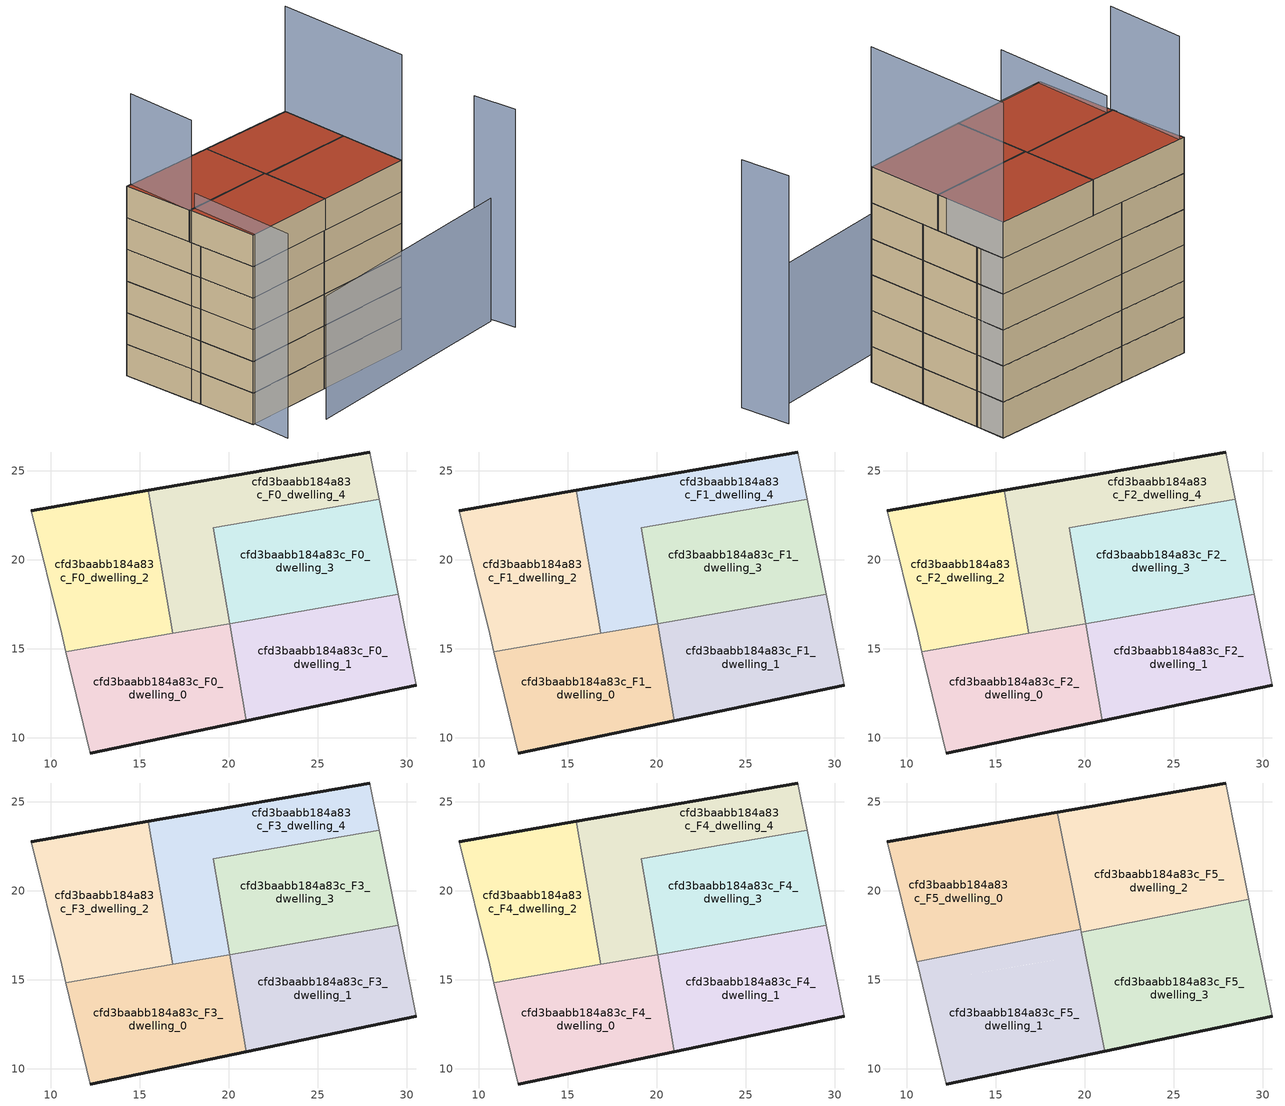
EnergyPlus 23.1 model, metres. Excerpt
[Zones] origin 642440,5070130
cfd3baabb184a83c_F0_dwelling_0
 floor ground (EU_floor_Construction): 20.98,10.97 20.04,16.42 10.86,14.83 12.21,9.16 z0
 wall outside (EU_wall_Construction): 20.98,10.97 12.21,9.16 z0:3
 wall to cfd3baabb184a83c_F0_dwelling_1 (EU_wall_Construction): 20.04,16.42 20.98,10.97 z0:3
 wall adiabatic (EU_wall_Construction): 12.21,9.16 10.86,14.83 z0:3
 wall to cfd3baabb184a83c_F0_dwelling_2 (EU_wall_Construction): 10.86,14.83 16.86,15.87 z0:3
 wall to cfd3baabb184a83c_F0_dwelling_4 (EU_wall_Construction): 16.86,15.87 20.04,16.42 z0:3
cfd3baabb184a83c_F0_dwelling_1
 floor ground (EU_floor_Construction): 30.52,12.95 29.51,18.06 20.04,16.42 20.98,10.97 z0
 wall outside (EU_wall_Construction): 30.52,12.95 20.98,10.97 z0:3
 wall adiabatic (EU_wall_Construction): 29.51,18.06 30.52,12.95 z0:3
 wall to cfd3baabb184a83c_F0_dwelling_3 (EU_wall_Construction): 20.06,16.42 29.51,18.06 z0:3
 wall to cfd3baabb184a83c_F0_dwelling_4 (EU_wall_Construction): 20.04,16.42 20.06,16.42 z0:3
cfd3baabb184a83c_F0_dwelling_2
 floor ground (EU_floor_Construction): 16.86,15.87 15.47,23.9 8.91,22.76 10.61,15.86 10.86,14.83 z0
 wall outside (EU_wall_Construction): 8.91,22.76 15.47,23.9 z0:3
 wall adiabatic (EU_wall_Construction): 10.86,14.83 10.61,15.86 8.91,22.76 z0:3
 wall to cfd3baabb184a83c_F0_dwelling_4 (EU_wall_Construction): 15.47,23.9 16.86,15.87 z0:3
cfd3baabb184a83c_F0_dwelling_3
 floor ground (EU_floor_Construction): 29.51,18.06 28.45,23.41 19.13,21.8 20.06,16.42 z0
 wall to cfd3baabb184a83c_F0_dwelling_4 (EU_wall_Construction): 20.06,16.42 19.13,21.8 28.45,23.41 z0:3
 wall adiabatic (EU_wall_Construction): 28.45,23.41 29.51,18.06 z0:3
cfd3baabb184a83c_F0_dwelling_4
 floor ground (EU_floor_Construction): 28.45,23.41 27.93,26.06 15.47,23.9 16.86,15.87 20.06,16.42 19.13,21.8 z0
 wall outside (EU_wall_Construction): 15.47,23.9 27.93,26.06 z0:3
 wall adiabatic (EU_wall_Construction): 27.93,26.06 28.45,23.41 z0:3
cfd3baabb184a83c_F1_dwelling_0
 floor to cfd3baabb184a83c_F0_dwelling_0 (EU_floor_Construction): 20.98,10.97 20.04,16.42 10.86,14.83 12.21,9.16 z3
 wall outside (EU_wall_Construction): 20.98,10.97 12.21,9.16 z3:6
 wall to cfd3baabb184a83c_F1_dwelling_1 (EU_wall_Construction): 20.04,16.42 20.98,10.97 z3:6
 wall adiabatic (EU_wall_Construction): 12.21,9.16 10.86,14.83 z3:6
 wall to cfd3baabb184a83c_F1_dwelling_2 (EU_wall_Construction): 10.86,14.83 16.86,15.87 z3:6
 wall to cfd3baabb184a83c_F1_dwelling_4 (EU_wall_Construction): 16.86,15.87 20.04,16.42 z3:6
cfd3baabb184a83c_F1_dwelling_1
 floor to cfd3baabb184a83c_F0_dwelling_1 (EU_floor_Construction): 30.52,12.95 29.51,18.06 20.04,16.42 20.98,10.97 z3
 wall outside (EU_wall_Construction): 30.52,12.95 20.98,10.97 z3:6
 wall adiabatic (EU_wall_Construction): 29.51,18.06 30.52,12.95 z3:6
 wall to cfd3baabb184a83c_F1_dwelling_3 (EU_wall_Construction): 20.06,16.42 29.51,18.06 z3:6
 wall to cfd3baabb184a83c_F1_dwelling_4 (EU_wall_Construction): 20.04,16.42 20.06,16.42 z3:6
cfd3baabb184a83c_F1_dwelling_2
 floor to cfd3baabb184a83c_F0_dwelling_2 (EU_floor_Construction): 16.86,15.87 15.47,23.9 8.91,22.76 10.61,15.86 10.86,14.83 z3
 wall outside (EU_wall_Construction): 8.91,22.76 15.47,23.9 z3:6
 wall adiabatic (EU_wall_Construction): 10.86,14.83 10.61,15.86 8.91,22.76 z3:6
 wall to cfd3baabb184a83c_F1_dwelling_4 (EU_wall_Construction): 15.47,23.9 16.86,15.87 z3:6
cfd3baabb184a83c_F1_dwelling_3
 floor to cfd3baabb184a83c_F0_dwelling_3 (EU_floor_Construction): 29.51,18.06 28.45,23.41 19.13,21.8 20.06,16.42 z3
 wall to cfd3baabb184a83c_F1_dwelling_4 (EU_wall_Construction): 20.06,16.42 19.13,21.8 28.45,23.41 z3:6
 wall adiabatic (EU_wall_Construction): 28.45,23.41 29.51,18.06 z3:6
cfd3baabb184a83c_F1_dwelling_4
 floor to cfd3baabb184a83c_F0_dwelling_4 (EU_floor_Construction): 28.45,23.41 27.93,26.06 15.47,23.9 16.86,15.87 20.06,16.42 19.13,21.8 z3
 wall outside (EU_wall_Construction): 15.47,23.9 27.93,26.06 z3:6
 wall adiabatic (EU_wall_Construction): 27.93,26.06 28.45,23.41 z3:6
cfd3baabb184a83c_F2_dwelling_0
 floor to cfd3baabb184a83c_F1_dwelling_0 (EU_floor_Construction): 20.98,10.97 20.04,16.42 10.86,14.83 12.21,9.16 z6
 wall outside (EU_wall_Construction): 20.98,10.97 12.21,9.16 z6:9
 wall to cfd3baabb184a83c_F2_dwelling_1 (EU_wall_Construction): 20.04,16.42 20.98,10.97 z6:9
 wall adiabatic (EU_wall_Construction): 12.21,9.16 10.86,14.83 z6:9
 wall to cfd3baabb184a83c_F2_dwelling_2 (EU_wall_Construction): 10.86,14.83 16.86,15.87 z6:9
 wall to cfd3baabb184a83c_F2_dwelling_4 (EU_wall_Construction): 16.86,15.87 20.04,16.42 z6:9
cfd3baabb184a83c_F2_dwelling_1
 floor to cfd3baabb184a83c_F1_dwelling_1 (EU_floor_Construction): 30.52,12.95 29.51,18.06 20.04,16.42 20.98,10.97 z6
 wall outside (EU_wall_Construction): 30.52,12.95 20.98,10.97 z6:9
 wall adiabatic (EU_wall_Construction): 29.51,18.06 30.52,12.95 z6:9
 wall to cfd3baabb184a83c_F2_dwelling_3 (EU_wall_Construction): 20.06,16.42 29.51,18.06 z6:9
 wall to cfd3baabb184a83c_F2_dwelling_4 (EU_wall_Construction): 20.04,16.42 20.06,16.42 z6:9
cfd3baabb184a83c_F2_dwelling_2
 floor to cfd3baabb184a83c_F1_dwelling_2 (EU_floor_Construction): 16.86,15.87 15.47,23.9 8.91,22.76 10.61,15.86 10.86,14.83 z6
 wall outside (EU_wall_Construction): 8.91,22.76 15.47,23.9 z6:9
 wall adiabatic (EU_wall_Construction): 10.86,14.83 10.61,15.86 8.91,22.76 z6:9
 wall to cfd3baabb184a83c_F2_dwelling_4 (EU_wall_Construction): 15.47,23.9 16.86,15.87 z6:9
cfd3baabb184a83c_F2_dwelling_3
 floor to cfd3baabb184a83c_F1_dwelling_3 (EU_floor_Construction): 29.51,18.06 28.45,23.41 19.13,21.8 20.06,16.42 z6
 wall to cfd3baabb184a83c_F2_dwelling_4 (EU_wall_Construction): 20.06,16.42 19.13,21.8 28.45,23.41 z6:9
 wall adiabatic (EU_wall_Construction): 28.45,23.41 29.51,18.06 z6:9
cfd3baabb184a83c_F2_dwelling_4
 floor to cfd3baabb184a83c_F1_dwelling_4 (EU_floor_Construction): 28.45,23.41 27.93,26.06 15.47,23.9 16.86,15.87 20.06,16.42 19.13,21.8 z6
 wall outside (EU_wall_Construction): 15.47,23.9 27.93,26.06 z6:9
 wall adiabatic (EU_wall_Construction): 27.93,26.06 28.45,23.41 z6:9
cfd3baabb184a83c_F3_dwelling_0
 floor to cfd3baabb184a83c_F2_dwelling_0 (EU_floor_Construction): 20.98,10.97 20.04,16.42 10.86,14.83 12.21,9.16 z9
 wall outside (EU_wall_Construction): 20.98,10.97 12.21,9.16 z9:12
 wall to cfd3baabb184a83c_F3_dwelling_1 (EU_wall_Construction): 20.04,16.42 20.98,10.97 z9:12
 wall adiabatic (EU_wall_Construction): 12.21,9.16 10.86,14.83 z9:12
 wall to cfd3baabb184a83c_F3_dwelling_2 (EU_wall_Construction): 10.86,14.83 16.86,15.87 z9:12
 wall to cfd3baabb184a83c_F3_dwelling_4 (EU_wall_Construction): 16.86,15.87 20.04,16.42 z9:12
cfd3baabb184a83c_F3_dwelling_1
 floor to cfd3baabb184a83c_F2_dwelling_1 (EU_floor_Construction): 30.52,12.95 29.51,18.06 20.04,16.42 20.98,10.97 z9
 wall outside (EU_wall_Construction): 30.52,12.95 20.98,10.97 z9:12
 wall adiabatic (EU_wall_Construction): 29.51,18.06 30.52,12.95 z9:12
 wall to cfd3baabb184a83c_F3_dwelling_3 (EU_wall_Construction): 20.06,16.42 29.51,18.06 z9:12
 wall to cfd3baabb184a83c_F3_dwelling_4 (EU_wall_Construction): 20.04,16.42 20.06,16.42 z9:12
cfd3baabb184a83c_F3_dwelling_2
 floor to cfd3baabb184a83c_F2_dwelling_2 (EU_floor_Construction): 16.86,15.87 15.47,23.9 8.91,22.76 10.61,15.86 10.86,14.83 z9
 wall outside (EU_wall_Construction): 8.91,22.76 15.47,23.9 z9:12
 wall adiabatic (EU_wall_Construction): 10.86,14.83 10.61,15.86 8.91,22.76 z9:12
 wall to cfd3baabb184a83c_F3_dwelling_4 (EU_wall_Construction): 15.47,23.9 16.86,15.87 z9:12
cfd3baabb184a83c_F3_dwelling_3
 floor to cfd3baabb184a83c_F2_dwelling_3 (EU_floor_Construction): 29.51,18.06 28.45,23.41 19.13,21.8 20.06,16.42 z9
 wall to cfd3baabb184a83c_F3_dwelling_4 (EU_wall_Construction): 20.06,16.42 19.13,21.8 28.45,23.41 z9:12
 wall adiabatic (EU_wall_Construction): 28.45,23.41 29.51,18.06 z9:12
cfd3baabb184a83c_F3_dwelling_4
 floor to cfd3baabb184a83c_F2_dwelling_4 (EU_floor_Construction): 28.45,23.41 27.93,26.06 15.47,23.9 16.86,15.87 20.06,16.42 19.13,21.8 z9
 wall outside (EU_wall_Construction): 15.47,23.9 27.93,26.06 z9:12
 wall adiabatic (EU_wall_Construction): 27.93,26.06 28.45,23.41 z9:12
cfd3baabb184a83c_F4_dwelling_0
 floor to cfd3baabb184a83c_F3_dwelling_0 (EU_floor_Construction): 20.98,10.97 20.04,16.42 10.86,14.83 12.21,9.16 z12
 wall outside (EU_wall_Construction): 20.98,10.97 12.21,9.16 z12:15
 wall to cfd3baabb184a83c_F4_dwelling_1 (EU_wall_Construction): 20.04,16.42 20.98,10.97 z12:15
 wall adiabatic (EU_wall_Construction): 12.21,9.16 10.86,14.83 z12:15
 wall to cfd3baabb184a83c_F4_dwelling_2 (EU_wall_Construction): 10.86,14.83 16.86,15.87 z12:15
 wall to cfd3baabb184a83c_F4_dwelling_4 (EU_wall_Construction): 16.86,15.87 20.04,16.42 z12:15
cfd3baabb184a83c_F4_dwelling_1
 floor to cfd3baabb184a83c_F3_dwelling_1 (EU_floor_Construction): 30.52,12.95 29.51,18.06 20.04,16.42 20.98,10.97 z12
 wall outside (EU_wall_Construction): 30.52,12.95 20.98,10.97 z12:15
 wall adiabatic (EU_wall_Construction): 29.51,18.06 30.52,12.95 z12:15
 wall to cfd3baabb184a83c_F4_dwelling_3 (EU_wall_Construction): 20.06,16.42 29.51,18.06 z12:15
 wall to cfd3baabb184a83c_F4_dwelling_4 (EU_wall_Construction): 20.04,16.42 20.06,16.42 z12:15
cfd3baabb184a83c_F4_dwelling_2
 floor to cfd3baabb184a83c_F3_dwelling_2 (EU_floor_Construction): 16.86,15.87 15.47,23.9 8.91,22.76 10.61,15.86 10.86,14.83 z12
 wall outside (EU_wall_Construction): 8.91,22.76 15.47,23.9 z12:15
 wall adiabatic (EU_wall_Construction): 10.86,14.83 10.61,15.86 8.91,22.76 z12:15
 wall to cfd3baabb184a83c_F4_dwelling_4 (EU_wall_Construction): 15.47,23.9 16.86,15.87 z12:15
 ceiling adiabatic (EU_roof_Construction): 15.47,23.9 16.63,17.23 10.57,16.03 10.61,15.86 8.91,22.76 z15
cfd3baabb184a83c_F4_dwelling_3
 floor to cfd3baabb184a83c_F3_dwelling_3 (EU_floor_Construction): 29.51,18.06 28.45,23.41 19.13,21.8 20.06,16.42 z12
 wall to cfd3baabb184a83c_F4_dwelling_4 (EU_wall_Construction): 20.06,16.42 19.13,21.8 28.45,23.41 z12:15
 wall adiabatic (EU_wall_Construction): 28.45,23.41 29.51,18.06 z12:15
 ceiling adiabatic (EU_roof_Construction): 28.45,23.41 29.51,18.06 20.06,16.42 19.13,21.8 z15
cfd3baabb184a83c_F4_dwelling_4
 floor to cfd3baabb184a83c_F3_dwelling_4 (EU_floor_Construction): 28.45,23.41 27.93,26.06 15.47,23.9 16.86,15.87 20.06,16.42 19.13,21.8 z12
 wall outside (EU_wall_Construction): 15.47,23.9 27.93,26.06 z12:15
 wall adiabatic (EU_wall_Construction): 27.93,26.06 28.45,23.41 z12:15
cfd3baabb184a83c_F5_dwelling_0
 floor adiabatic (EU_floor_Construction): 16.63,17.23 15.47,23.9 8.91,22.76 10.57,16.03 z15
 floor to cfd3baabb184a83c_F4_dwelling_4 (EU_floor_Construction): 19.77,17.86 18.46,24.42 15.47,23.9 16.63,17.23 z15
 wall outside (EU_wall_Construction): 8.91,22.76 18.46,24.42 z15:18
 wall adiabatic (EU_wall_Construction): 10.57,16.03 8.91,22.76 z15:18
 wall to cfd3baabb184a83c_F5_dwelling_1 (EU_wall_Construction): 19.77,17.86 10.57,16.03 z15:18
 wall to cfd3baabb184a83c_F5_dwelling_2 (EU_wall_Construction): 18.46,24.42 19.77,17.86 z15:18
 roof outside (EU_roof_Construction): 18.46,24.42 19.77,17.86 10.57,16.03 8.91,22.76 z18
cfd3baabb184a83c_F5_dwelling_1
 floor to cfd3baabb184a83c_F4_dwelling_0 (EU_floor_Construction): 20.98,10.97 20.04,16.42 10.86,14.83 12.21,9.16 z15
 floor to cfd3baabb184a83c_F4_dwelling_1 (EU_floor_Construction): 21.12,11 20.05,16.41 20.98,10.97 z15
 floor to cfd3baabb184a83c_F4_dwelling_2 (EU_floor_Construction): 16.86,15.87 16.63,17.23 10.57,16.03 10.61,15.86 10.86,14.83 z15
 floor to cfd3baabb184a83c_F4_dwelling_4 (EU_floor_Construction): 20.05,16.42 19.77,17.86 16.63,17.23 16.86,15.87 z15
 wall outside (EU_wall_Construction): 21.12,11 12.21,9.16 z15:18
 wall adiabatic (EU_wall_Construction): 12.21,9.16 10.61,15.86 10.57,16.03 z15:18
 wall to cfd3baabb184a83c_F5_dwelling_3 (EU_wall_Construction): 19.8,17.68 21.12,11 z15:18
 wall to cfd3baabb184a83c_F5_dwelling_2 (EU_wall_Construction): 19.77,17.86 19.8,17.68 z15:18
 roof outside (EU_roof_Construction): 19.77,17.86 21.12,11 12.21,9.16 10.61,15.86 10.57,16.03 z18
cfd3baabb184a83c_F5_dwelling_2
 floor adiabatic (EU_floor_Construction): 29.22,19.54 28.45,23.41 19.13,21.8 19.84,17.68 z15
 floor to cfd3baabb184a83c_F4_dwelling_4 (EU_floor_Construction): 28.45,23.41 27.93,26.06 18.46,24.42 19.8,17.68 19.84,17.68 19.13,21.8 z15
 wall outside (EU_wall_Construction): 18.46,24.42 27.93,26.06 z15:18
 wall adiabatic (EU_wall_Construction): 27.93,26.06 29.22,19.54 z15:18
 wall to cfd3baabb184a83c_F5_dwelling_3 (EU_wall_Construction): 29.22,19.54 19.8,17.68 z15:18
 roof outside (EU_roof_Construction): 27.93,26.06 29.22,19.54 19.8,17.68 18.46,24.42 z18
cfd3baabb184a83c_F5_dwelling_3
 floor to cfd3baabb184a83c_F4_dwelling_1 (EU_floor_Construction): 30.52,12.95 29.51,18.06 20.05,16.42 21.12,11 z15
 floor to cfd3baabb184a83c_F4_dwelling_4 (EU_floor_Construction): 20.06,16.42 19.84,17.68 19.8,17.68 20.05,16.42 z15
 floor adiabatic (EU_floor_Construction): 29.51,18.06 29.22,19.54 19.84,17.68 20.06,16.42 20.05,16.42 z15
 wall outside (EU_wall_Construction): 30.52,12.95 21.12,11 z15:18
 wall adiabatic (EU_wall_Construction): 29.22,19.54 30.52,12.95 z15:18
 roof outside (EU_roof_Construction): 29.22,19.54 30.52,12.95 21.12,11 19.8,17.68 z18
shading: 17.76,6.31 39.69,12.75 z0:11.7; 11.18,16.11 13.11,5.45 z0:19.4; 9.42,22.85 10.61,15.86 z0:26.6; 40.73,10.65 39.43,14.75 z0:20.7; 30.52,12.95 27.93,26.06 z0:28
[Building]
EU S2 Campaign: North Axis=0; Terrain=City; Solar Distribution=FullExterior
[Site:Location]
Lyon-Bron: Latitude=45.75; Longitude=5; Time Zone=1; Elevation=198
[SizingPeriod:WeatherFileDays]
AnnualSizingPeriod: Begin Month=1; Begin Day of Month=1; End Month=12; End Day of Month=31; Day of Week for Start Day=Monday; Use Weather File Daylight Saving Period=No; Use Weather File Rain and Snow Indicators=No
[MATERIAL]
EU_InternalMass_Material: Roughness=MediumRough; Thickness=0.1; Conductivity=1; Density=1800; Specific Heat=900; Thermal Absorptance=0.9; Solar Absorptance=0.7; Visible Absorptance=0.7
[MATERIAL:NOMASS] Roughness=MediumRough; Thermal Absorptance=0.9; Solar Absorptance=0.7; Visible Absorptance=0.7
Name | Thermal Resistance
EU_wall_NoMass | 0.776494
EU_roof_NoMass | 0.486893
EU_floor_NoMass | 0.421597
[CONSTRUCTION]
EU_wall_Construction: EU_wall_NoMass
EU_roof_Construction: EU_roof_NoMass
EU_floor_Construction: EU_floor_NoMass
EU_InternalMass_Construction: EU_InternalMass_Material
[ZONE] Type=1; Multiplier=1; Ceiling Height=autocalculate; Floor Area=autocalculate; Part of Total Floor Area=Yes
Name | Volume
cfd3baabb184a83c_F0_dwelling_0; cfd3baabb184a83c_F1_dwelling_0; cfd3baabb184a83c_F2_dwelling_0; cfd3baabb184a83c_F3_dwelling_0; cfd3baabb184a83c_F4_dwelling_0 | 155.765
cfd3baabb184a83c_F5_dwelling_0 | 194.715
cfd3baabb184a83c_F0_dwelling_1; cfd3baabb184a83c_F1_dwelling_1; cfd3baabb184a83c_F2_dwelling_1; cfd3baabb184a83c_F3_dwelling_1; cfd3baabb184a83c_F4_dwelling_1 | 155.787
cfd3baabb184a83c_F5_dwelling_1 | 194.711
cfd3baabb184a83c_F0_dwelling_2; cfd3baabb184a83c_F1_dwelling_2; cfd3baabb184a83c_F2_dwelling_2; cfd3baabb184a83c_F3_dwelling_2; cfd3baabb184a83c_F4_dwelling_2 | 155.785
cfd3baabb184a83c_F5_dwelling_2 | 194.725
cfd3baabb184a83c_F0_dwelling_3; cfd3baabb184a83c_F1_dwelling_3; cfd3baabb184a83c_F2_dwelling_3; cfd3baabb184a83c_F3_dwelling_3; cfd3baabb184a83c_F4_dwelling_3; cfd3baabb184a83c_F0_dwelling_4; cfd3baabb184a83c_F1_dwelling_4; cfd3baabb184a83c_F2_dwelling_4; cfd3baabb184a83c_F3_dwelling_4; cfd3baabb184a83c_F4_dwelling_4 | 155.793
cfd3baabb184a83c_F5_dwelling_3 | 194.722
[INTERNALMASS] Construction=EU_InternalMass_Construction
Name | Zone or ZoneList | Surface Area
cfd3baabb184a83c_F0_dwelling_0_EU_InternalMass | cfd3baabb184a83c_F0_dwelling_0 | 51.922
cfd3baabb184a83c_F0_dwelling_1_EU_InternalMass | cfd3baabb184a83c_F0_dwelling_1 | 51.9292
cfd3baabb184a83c_F0_dwelling_2_EU_InternalMass | cfd3baabb184a83c_F0_dwelling_2 | 51.9296
cfd3baabb184a83c_F0_dwelling_3_EU_InternalMass | cfd3baabb184a83c_F0_dwelling_3 | 51.9295
cfd3baabb184a83c_F0_dwelling_4_EU_InternalMass | cfd3baabb184a83c_F0_dwelling_4 | 51.9317
cfd3baabb184a83c_F1_dwelling_0_EU_InternalMass | cfd3baabb184a83c_F1_dwelling_0 | 51.922
cfd3baabb184a83c_F1_dwelling_1_EU_InternalMass | cfd3baabb184a83c_F1_dwelling_1 | 51.9292
cfd3baabb184a83c_F1_dwelling_2_EU_InternalMass | cfd3baabb184a83c_F1_dwelling_2 | 51.9296
cfd3baabb184a83c_F1_dwelling_3_EU_InternalMass | cfd3baabb184a83c_F1_dwelling_3 | 51.9295
cfd3baabb184a83c_F1_dwelling_4_EU_InternalMass | cfd3baabb184a83c_F1_dwelling_4 | 51.9317
cfd3baabb184a83c_F2_dwelling_0_EU_InternalMass | cfd3baabb184a83c_F2_dwelling_0 | 51.922
cfd3baabb184a83c_F2_dwelling_1_EU_InternalMass | cfd3baabb184a83c_F2_dwelling_1 | 51.9292
cfd3baabb184a83c_F2_dwelling_2_EU_InternalMass | cfd3baabb184a83c_F2_dwelling_2 | 51.9296
cfd3baabb184a83c_F2_dwelling_3_EU_InternalMass | cfd3baabb184a83c_F2_dwelling_3 | 51.9295
cfd3baabb184a83c_F2_dwelling_4_EU_InternalMass | cfd3baabb184a83c_F2_dwelling_4 | 51.9317
cfd3baabb184a83c_F3_dwelling_0_EU_InternalMass | cfd3baabb184a83c_F3_dwelling_0 | 51.922
cfd3baabb184a83c_F3_dwelling_1_EU_InternalMass | cfd3baabb184a83c_F3_dwelling_1 | 51.9292
cfd3baabb184a83c_F3_dwelling_2_EU_InternalMass | cfd3baabb184a83c_F3_dwelling_2 | 51.9296
cfd3baabb184a83c_F3_dwelling_3_EU_InternalMass | cfd3baabb184a83c_F3_dwelling_3 | 51.9295
cfd3baabb184a83c_F3_dwelling_4_EU_InternalMass | cfd3baabb184a83c_F3_dwelling_4 | 51.9317
cfd3baabb184a83c_F4_dwelling_0_EU_InternalMass | cfd3baabb184a83c_F4_dwelling_0 | 51.922
cfd3baabb184a83c_F4_dwelling_1_EU_InternalMass | cfd3baabb184a83c_F4_dwelling_1 | 51.9292
cfd3baabb184a83c_F4_dwelling_2_EU_InternalMass | cfd3baabb184a83c_F4_dwelling_2 | 51.9296
cfd3baabb184a83c_F4_dwelling_3_EU_InternalMass | cfd3baabb184a83c_F4_dwelling_3 | 51.9295
cfd3baabb184a83c_F4_dwelling_4_EU_InternalMass | cfd3baabb184a83c_F4_dwelling_4 | 51.9317
cfd3baabb184a83c_F5_dwelling_0_EU_InternalMass | cfd3baabb184a83c_F5_dwelling_0 | 64.9059
cfd3baabb184a83c_F5_dwelling_1_EU_InternalMass | cfd3baabb184a83c_F5_dwelling_1 | 64.9041
cfd3baabb184a83c_F5_dwelling_2_EU_InternalMass | cfd3baabb184a83c_F5_dwelling_2 | 64.9093
cfd3baabb184a83c_F5_dwelling_3_EU_InternalMass | cfd3baabb184a83c_F5_dwelling_3 | 64.9067
[OTHEREQUIPMENT] Fuel Type=Electricity; Design Level Calculation Method=Watts/Area; Power per Zone Floor Area=1; Fraction Latent=0; Fraction Radiant=0; Fraction Lost=0; Carbon Dioxide Generation Rate=0; EndUse Subcategory=EU_Step8_InternalGains
Name | Zone or ZoneList or Space or SpaceList | Schedule
EU_Step8_InternalGain_cfd3baabb184a83c_F0_dwelling_0_f000 | cfd3baabb184a83c_F0_dwelling_0 | EU_Step8_GainSchedule_cfd3baabb184a83c_F0_dwelling_0_f000
EU_Step8_InternalGain_cfd3baabb184a83c_F0_dwelling_1_f000 | cfd3baabb184a83c_F0_dwelling_1 | EU_Step8_GainSchedule_cfd3baabb184a83c_F0_dwelling_1_f000
EU_Step8_InternalGain_cfd3baabb184a83c_F0_dwelling_2_f000 | cfd3baabb184a83c_F0_dwelling_2 | EU_Step8_GainSchedule_cfd3baabb184a83c_F0_dwelling_2_f000
EU_Step8_InternalGain_cfd3baabb184a83c_F0_dwelling_3_f000 | cfd3baabb184a83c_F0_dwelling_3 | EU_Step8_GainSchedule_cfd3baabb184a83c_F0_dwelling_3_f000
EU_Step8_InternalGain_cfd3baabb184a83c_F0_dwelling_4_f000 | cfd3baabb184a83c_F0_dwelling_4 | EU_Step8_GainSchedule_cfd3baabb184a83c_F0_dwelling_4_f000
EU_Step8_InternalGain_cfd3baabb184a83c_F1_dwelling_0_f000 | cfd3baabb184a83c_F1_dwelling_0 | EU_Step8_GainSchedule_cfd3baabb184a83c_F1_dwelling_0_f000
EU_Step8_InternalGain_cfd3baabb184a83c_F1_dwelling_1_f000 | cfd3baabb184a83c_F1_dwelling_1 | EU_Step8_GainSchedule_cfd3baabb184a83c_F1_dwelling_1_f000
EU_Step8_InternalGain_cfd3baabb184a83c_F1_dwelling_2_f000 | cfd3baabb184a83c_F1_dwelling_2 | EU_Step8_GainSchedule_cfd3baabb184a83c_F1_dwelling_2_f000
EU_Step8_InternalGain_cfd3baabb184a83c_F1_dwelling_3_f000 | cfd3baabb184a83c_F1_dwelling_3 | EU_Step8_GainSchedule_cfd3baabb184a83c_F1_dwelling_3_f000
EU_Step8_InternalGain_cfd3baabb184a83c_F1_dwelling_4_f000 | cfd3baabb184a83c_F1_dwelling_4 | EU_Step8_GainSchedule_cfd3baabb184a83c_F1_dwelling_4_f000
EU_Step8_InternalGain_cfd3baabb184a83c_F2_dwelling_0_f000 | cfd3baabb184a83c_F2_dwelling_0 | EU_Step8_GainSchedule_cfd3baabb184a83c_F2_dwelling_0_f000
EU_Step8_InternalGain_cfd3baabb184a83c_F2_dwelling_1_f000 | cfd3baabb184a83c_F2_dwelling_1 | EU_Step8_GainSchedule_cfd3baabb184a83c_F2_dwelling_1_f000
EU_Step8_InternalGain_cfd3baabb184a83c_F2_dwelling_2_f000 | cfd3baabb184a83c_F2_dwelling_2 | EU_Step8_GainSchedule_cfd3baabb184a83c_F2_dwelling_2_f000
EU_Step8_InternalGain_cfd3baabb184a83c_F2_dwelling_3_f000 | cfd3baabb184a83c_F2_dwelling_3 | EU_Step8_GainSchedule_cfd3baabb184a83c_F2_dwelling_3_f000
EU_Step8_InternalGain_cfd3baabb184a83c_F2_dwelling_4_f000 | cfd3baabb184a83c_F2_dwelling_4 | EU_Step8_GainSchedule_cfd3baabb184a83c_F2_dwelling_4_f000
EU_Step8_InternalGain_cfd3baabb184a83c_F3_dwelling_0_f000 | cfd3baabb184a83c_F3_dwelling_0 | EU_Step8_GainSchedule_cfd3baabb184a83c_F3_dwelling_0_f000
EU_Step8_InternalGain_cfd3baabb184a83c_F3_dwelling_1_f000 | cfd3baabb184a83c_F3_dwelling_1 | EU_Step8_GainSchedule_cfd3baabb184a83c_F3_dwelling_1_f000
EU_Step8_InternalGain_cfd3baabb184a83c_F3_dwelling_2_f000 | cfd3baabb184a83c_F3_dwelling_2 | EU_Step8_GainSchedule_cfd3baabb184a83c_F3_dwelling_2_f000
EU_Step8_InternalGain_cfd3baabb184a83c_F3_dwelling_3_f000 | cfd3baabb184a83c_F3_dwelling_3 | EU_Step8_GainSchedule_cfd3baabb184a83c_F3_dwelling_3_f000
EU_Step8_InternalGain_cfd3baabb184a83c_F3_dwelling_4_f000 | cfd3baabb184a83c_F3_dwelling_4 | EU_Step8_GainSchedule_cfd3baabb184a83c_F3_dwelling_4_f000
EU_Step8_InternalGain_cfd3baabb184a83c_F4_dwelling_0_f000 | cfd3baabb184a83c_F4_dwelling_0 | EU_Step8_GainSchedule_cfd3baabb184a83c_F4_dwelling_0_f000
EU_Step8_InternalGain_cfd3baabb184a83c_F4_dwelling_1_f000 | cfd3baabb184a83c_F4_dwelling_1 | EU_Step8_GainSchedule_cfd3baabb184a83c_F4_dwelling_1_f000
EU_Step8_InternalGain_cfd3baabb184a83c_F4_dwelling_2_f000 | cfd3baabb184a83c_F4_dwelling_2 | EU_Step8_GainSchedule_cfd3baabb184a83c_F4_dwelling_2_f000
EU_Step8_InternalGain_cfd3baabb184a83c_F4_dwelling_3_f000 | cfd3baabb184a83c_F4_dwelling_3 | EU_Step8_GainSchedule_cfd3baabb184a83c_F4_dwelling_3_f000
EU_Step8_InternalGain_cfd3baabb184a83c_F4_dwelling_4_f000 | cfd3baabb184a83c_F4_dwelling_4 | EU_Step8_GainSchedule_cfd3baabb184a83c_F4_dwelling_4_f000
EU_Step8_InternalGain_cfd3baabb184a83c_F5_dwelling_0_f000 | cfd3baabb184a83c_F5_dwelling_0 | EU_Step8_GainSchedule_cfd3baabb184a83c_F5_dwelling_0_f000
EU_Step8_InternalGain_cfd3baabb184a83c_F5_dwelling_1_f000 | cfd3baabb184a83c_F5_dwelling_1 | EU_Step8_GainSchedule_cfd3baabb184a83c_F5_dwelling_1_f000
EU_Step8_InternalGain_cfd3baabb184a83c_F5_dwelling_2_f000 | cfd3baabb184a83c_F5_dwelling_2 | EU_Step8_GainSchedule_cfd3baabb184a83c_F5_dwelling_2_f000
EU_Step8_InternalGain_cfd3baabb184a83c_F5_dwelling_3_f000 | cfd3baabb184a83c_F5_dwelling_3 | EU_Step8_GainSchedule_cfd3baabb184a83c_F5_dwelling_3_f000
[ZONEVENTILATION:DESIGNFLOWRATE] Schedule=EU_AlwaysOn; Design Flow Rate Calculation Method=AirChanges/Hour; Air Changes per Hour=0.693814; Ventilation Type=Natural; Fan Pressure Rise=0; Fan Total Efficiency=1; Constant Term Coefficient=1; Temperature Term Coefficient=0; Velocity Term Coefficient=0; Velocity Squared Term Coefficient=0; Minimum Indoor Temperature=-100; Maximum Indoor Temperature=100; Delta Temperature=-100; Minimum Outdoor Temperature=-100; Maximum Outdoor Temperature=100; Maximum Wind Speed=40
Name | Zone or ZoneList or Space or SpaceList
EU_ConstantAir_cfd3baabb184a83c_F0_dwelling_0 | cfd3baabb184a83c_F0_dwelling_0
EU_ConstantAir_cfd3baabb184a83c_F0_dwelling_1 | cfd3baabb184a83c_F0_dwelling_1
EU_ConstantAir_cfd3baabb184a83c_F0_dwelling_2 | cfd3baabb184a83c_F0_dwelling_2
EU_ConstantAir_cfd3baabb184a83c_F0_dwelling_3 | cfd3baabb184a83c_F0_dwelling_3
EU_ConstantAir_cfd3baabb184a83c_F0_dwelling_4 | cfd3baabb184a83c_F0_dwelling_4
EU_ConstantAir_cfd3baabb184a83c_F1_dwelling_0 | cfd3baabb184a83c_F1_dwelling_0
EU_ConstantAir_cfd3baabb184a83c_F1_dwelling_1 | cfd3baabb184a83c_F1_dwelling_1
EU_ConstantAir_cfd3baabb184a83c_F1_dwelling_2 | cfd3baabb184a83c_F1_dwelling_2
EU_ConstantAir_cfd3baabb184a83c_F1_dwelling_3 | cfd3baabb184a83c_F1_dwelling_3
EU_ConstantAir_cfd3baabb184a83c_F1_dwelling_4 | cfd3baabb184a83c_F1_dwelling_4
EU_ConstantAir_cfd3baabb184a83c_F2_dwelling_0 | cfd3baabb184a83c_F2_dwelling_0
EU_ConstantAir_cfd3baabb184a83c_F2_dwelling_1 | cfd3baabb184a83c_F2_dwelling_1
EU_ConstantAir_cfd3baabb184a83c_F2_dwelling_2 | cfd3baabb184a83c_F2_dwelling_2
EU_ConstantAir_cfd3baabb184a83c_F2_dwelling_3 | cfd3baabb184a83c_F2_dwelling_3
EU_ConstantAir_cfd3baabb184a83c_F2_dwelling_4 | cfd3baabb184a83c_F2_dwelling_4
EU_ConstantAir_cfd3baabb184a83c_F3_dwelling_0 | cfd3baabb184a83c_F3_dwelling_0
EU_ConstantAir_cfd3baabb184a83c_F3_dwelling_1 | cfd3baabb184a83c_F3_dwelling_1
EU_ConstantAir_cfd3baabb184a83c_F3_dwelling_2 | cfd3baabb184a83c_F3_dwelling_2
EU_ConstantAir_cfd3baabb184a83c_F3_dwelling_3 | cfd3baabb184a83c_F3_dwelling_3
EU_ConstantAir_cfd3baabb184a83c_F3_dwelling_4 | cfd3baabb184a83c_F3_dwelling_4
EU_ConstantAir_cfd3baabb184a83c_F4_dwelling_0 | cfd3baabb184a83c_F4_dwelling_0
EU_ConstantAir_cfd3baabb184a83c_F4_dwelling_1 | cfd3baabb184a83c_F4_dwelling_1
EU_ConstantAir_cfd3baabb184a83c_F4_dwelling_2 | cfd3baabb184a83c_F4_dwelling_2
EU_ConstantAir_cfd3baabb184a83c_F4_dwelling_3 | cfd3baabb184a83c_F4_dwelling_3
EU_ConstantAir_cfd3baabb184a83c_F4_dwelling_4 | cfd3baabb184a83c_F4_dwelling_4
EU_ConstantAir_cfd3baabb184a83c_F5_dwelling_0 | cfd3baabb184a83c_F5_dwelling_0
EU_ConstantAir_cfd3baabb184a83c_F5_dwelling_1 | cfd3baabb184a83c_F5_dwelling_1
EU_ConstantAir_cfd3baabb184a83c_F5_dwelling_2 | cfd3baabb184a83c_F5_dwelling_2
EU_ConstantAir_cfd3baabb184a83c_F5_dwelling_3 | cfd3baabb184a83c_F5_dwelling_3
[HVACTEMPLATE:THERMOSTAT] Constant Heating Setpoint=20; Constant Cooling Setpoint=50
EU_HeatOnly_cfd3baabb184a83c_F0_dwelling_0; EU_HeatOnly_cfd3baabb184a83c_F0_dwelling_1; EU_HeatOnly_cfd3baabb184a83c_F0_dwelling_2; EU_HeatOnly_cfd3baabb184a83c_F0_dwelling_3; EU_HeatOnly_cfd3baabb184a83c_F0_dwelling_4; EU_HeatOnly_cfd3baabb184a83c_F1_dwelling_0; EU_HeatOnly_cfd3baabb184a83c_F1_dwelling_1; EU_HeatOnly_cfd3baabb184a83c_F1_dwelling_2; EU_HeatOnly_cfd3baabb184a83c_F1_dwelling_3; EU_HeatOnly_cfd3baabb184a83c_F1_dwelling_4; EU_HeatOnly_cfd3baabb184a83c_F2_dwelling_0; EU_HeatOnly_cfd3baabb184a83c_F2_dwelling_1; EU_HeatOnly_cfd3baabb184a83c_F2_dwelling_2; EU_HeatOnly_cfd3baabb184a83c_F2_dwelling_3; EU_HeatOnly_cfd3baabb184a83c_F2_dwelling_4; EU_HeatOnly_cfd3baabb184a83c_F3_dwelling_0; EU_HeatOnly_cfd3baabb184a83c_F3_dwelling_1; EU_HeatOnly_cfd3baabb184a83c_F3_dwelling_2; EU_HeatOnly_cfd3baabb184a83c_F3_dwelling_3; EU_HeatOnly_cfd3baabb184a83c_F3_dwelling_4; EU_HeatOnly_cfd3baabb184a83c_F4_dwelling_0; EU_HeatOnly_cfd3baabb184a83c_F4_dwelling_1; EU_HeatOnly_cfd3baabb184a83c_F4_dwelling_2; EU_HeatOnly_cfd3baabb184a83c_F4_dwelling_3; EU_HeatOnly_cfd3baabb184a83c_F4_dwelling_4; EU_HeatOnly_cfd3baabb184a83c_F5_dwelling_0; EU_HeatOnly_cfd3baabb184a83c_F5_dwelling_1; EU_HeatOnly_cfd3baabb184a83c_F5_dwelling_2; EU_HeatOnly_cfd3baabb184a83c_F5_dwelling_3
[HVACTEMPLATE:ZONE:IDEALLOADSAIRSYSTEM] System Availability Schedule=EU_AlwaysOn; Maximum Heating Supply Air Temperature=50; Minimum Cooling Supply Air Temperature=13; Maximum Heating Supply Air Humidity Ratio=0.0156; Minimum Cooling Supply Air Humidity Ratio=0.0077; Heating Limit=NoLimit; Cooling Limit=NoLimit; Heating Availability Schedule=EU_AlwaysOn; Cooling Availability Schedule=EU_CoolingOff; Dehumidification Control Type=ConstantSensibleHeatRatio; Cooling Sensible Heat Ratio=0.7; Dehumidification Setpoint=60; Humidification Control Type=None; Humidification Setpoint=30; Outdoor Air Method=None; Outdoor Air Flow Rate per Person=0.00944; Outdoor Air Flow Rate per Zone Floor Area=0; Outdoor Air Flow Rate per Zone=0; Demand Controlled Ventilation Type=None; Outdoor Air Economizer Type=NoEconomizer; Heat Recovery Type=None; Sensible Heat Recovery Effectiveness=0.7; Latent Heat Recovery Effectiveness=0.65
Name | Template Thermostat
cfd3baabb184a83c_F0_dwelling_0 | EU_HeatOnly_cfd3baabb184a83c_F0_dwelling_0
cfd3baabb184a83c_F0_dwelling_1 | EU_HeatOnly_cfd3baabb184a83c_F0_dwelling_1
cfd3baabb184a83c_F0_dwelling_2 | EU_HeatOnly_cfd3baabb184a83c_F0_dwelling_2
cfd3baabb184a83c_F0_dwelling_3 | EU_HeatOnly_cfd3baabb184a83c_F0_dwelling_3
cfd3baabb184a83c_F0_dwelling_4 | EU_HeatOnly_cfd3baabb184a83c_F0_dwelling_4
cfd3baabb184a83c_F1_dwelling_0 | EU_HeatOnly_cfd3baabb184a83c_F1_dwelling_0
cfd3baabb184a83c_F1_dwelling_1 | EU_HeatOnly_cfd3baabb184a83c_F1_dwelling_1
cfd3baabb184a83c_F1_dwelling_2 | EU_HeatOnly_cfd3baabb184a83c_F1_dwelling_2
cfd3baabb184a83c_F1_dwelling_3 | EU_HeatOnly_cfd3baabb184a83c_F1_dwelling_3
cfd3baabb184a83c_F1_dwelling_4 | EU_HeatOnly_cfd3baabb184a83c_F1_dwelling_4
cfd3baabb184a83c_F2_dwelling_0 | EU_HeatOnly_cfd3baabb184a83c_F2_dwelling_0
cfd3baabb184a83c_F2_dwelling_1 | EU_HeatOnly_cfd3baabb184a83c_F2_dwelling_1
cfd3baabb184a83c_F2_dwelling_2 | EU_HeatOnly_cfd3baabb184a83c_F2_dwelling_2
cfd3baabb184a83c_F2_dwelling_3 | EU_HeatOnly_cfd3baabb184a83c_F2_dwelling_3
cfd3baabb184a83c_F2_dwelling_4 | EU_HeatOnly_cfd3baabb184a83c_F2_dwelling_4
cfd3baabb184a83c_F3_dwelling_0 | EU_HeatOnly_cfd3baabb184a83c_F3_dwelling_0
cfd3baabb184a83c_F3_dwelling_1 | EU_HeatOnly_cfd3baabb184a83c_F3_dwelling_1
cfd3baabb184a83c_F3_dwelling_2 | EU_HeatOnly_cfd3baabb184a83c_F3_dwelling_2
cfd3baabb184a83c_F3_dwelling_3 | EU_HeatOnly_cfd3baabb184a83c_F3_dwelling_3
cfd3baabb184a83c_F3_dwelling_4 | EU_HeatOnly_cfd3baabb184a83c_F3_dwelling_4
cfd3baabb184a83c_F4_dwelling_0 | EU_HeatOnly_cfd3baabb184a83c_F4_dwelling_0
cfd3baabb184a83c_F4_dwelling_1 | EU_HeatOnly_cfd3baabb184a83c_F4_dwelling_1
cfd3baabb184a83c_F4_dwelling_2 | EU_HeatOnly_cfd3baabb184a83c_F4_dwelling_2
cfd3baabb184a83c_F4_dwelling_3 | EU_HeatOnly_cfd3baabb184a83c_F4_dwelling_3
cfd3baabb184a83c_F4_dwelling_4 | EU_HeatOnly_cfd3baabb184a83c_F4_dwelling_4
cfd3baabb184a83c_F5_dwelling_0 | EU_HeatOnly_cfd3baabb184a83c_F5_dwelling_0
cfd3baabb184a83c_F5_dwelling_1 | EU_HeatOnly_cfd3baabb184a83c_F5_dwelling_1
cfd3baabb184a83c_F5_dwelling_2 | EU_HeatOnly_cfd3baabb184a83c_F5_dwelling_2
cfd3baabb184a83c_F5_dwelling_3 | EU_HeatOnly_cfd3baabb184a83c_F5_dwelling_3
[SIZING:ZONE] Zone Cooling Design Supply Air Temperature Input Method=SupplyAirTemperature; Zone Cooling Design Supply Air Temperature=13; Zone Heating Design Supply Air Temperature Input Method=SupplyAirTemperature; Zone Heating Design Supply Air Temperature=50; Zone Cooling Design Supply Air Humidity Ratio=0.008; Zone Heating Design Supply Air Humidity Ratio=0.008; Cooling Design Air Flow Method=DesignDay; Cooling Design Air Flow Rate=0; Cooling Minimum Air Flow per Zone Floor Area=0.000762; Cooling Minimum Air Flow=0; Cooling Minimum Air Flow Fraction=0.2; Heating Design Air Flow Method=DesignDay; Heating Design Air Flow Rate=0; Heating Maximum Air Flow per Zone Floor Area=0.002032; Heating Maximum Air Flow=0.141576; Heating Maximum Air Flow Fraction=0.3; Account for Dedicated Outdoor Air System=No; Dedicated Outdoor Air System Control Strategy=NeutralSupplyAir; Dedicated Outdoor Air Low Setpoint Temperature for Design=autosize; Dedicated Outdoor Air High Setpoint Temperature for Design=autosize; Zone Load Sizing Method=Sensible Load Only No Latent Load; Zone Latent Cooling Design Supply Air Humidity Ratio Input Method=HumidityRatioDifference; Zone Cooling Design Supply Air Humidity Ratio Difference=0.005; Zone Latent Heating Design Supply Air Humidity Ratio Input Method=HumidityRatioDifference; Zone Humidification Design Supply Air Humidity Ratio Difference=0.005
cfd3baabb184a83c_F0_dwelling_0; cfd3baabb184a83c_F0_dwelling_1; cfd3baabb184a83c_F0_dwelling_2; cfd3baabb184a83c_F0_dwelling_3; cfd3baabb184a83c_F0_dwelling_4; cfd3baabb184a83c_F1_dwelling_0; cfd3baabb184a83c_F1_dwelling_1; cfd3baabb184a83c_F1_dwelling_2; cfd3baabb184a83c_F1_dwelling_3; cfd3baabb184a83c_F1_dwelling_4; cfd3baabb184a83c_F2_dwelling_0; cfd3baabb184a83c_F2_dwelling_1; cfd3baabb184a83c_F2_dwelling_2; cfd3baabb184a83c_F2_dwelling_3; cfd3baabb184a83c_F2_dwelling_4; cfd3baabb184a83c_F3_dwelling_0; cfd3baabb184a83c_F3_dwelling_1; cfd3baabb184a83c_F3_dwelling_2; cfd3baabb184a83c_F3_dwelling_3; cfd3baabb184a83c_F3_dwelling_4; cfd3baabb184a83c_F4_dwelling_0; cfd3baabb184a83c_F4_dwelling_1; cfd3baabb184a83c_F4_dwelling_2; cfd3baabb184a83c_F4_dwelling_3; cfd3baabb184a83c_F4_dwelling_4; cfd3baabb184a83c_F5_dwelling_0; cfd3baabb184a83c_F5_dwelling_1; cfd3baabb184a83c_F5_dwelling_2; cfd3baabb184a83c_F5_dwelling_3
[SCHEDULE:CONSTANT]
Name | Hourly Value
EU_AlwaysOn | 1
EU_CoolingOff | 0
[SCHEDULE:FILE] Column Number=1; Rows to Skip at Top=0; Number of Hours of Data=8760; Column Separator=Comma; Interpolate to Timestep=No; Minutes per Item=60; Adjust Schedule for Daylight Savings=Yes
Name | File
EU_Step8_GainSchedule_cfd3baabb184a83c_F0_dwelling_0_f000 | ../../schedules/cfd3baabb184a83c/cfd3baabb184a83c_F0_dwelling_0_f000_gain.csv
EU_Step8_GainSchedule_cfd3baabb184a83c_F0_dwelling_1_f000 | ../../schedules/cfd3baabb184a83c/cfd3baabb184a83c_F0_dwelling_1_f000_gain.csv
EU_Step8_GainSchedule_cfd3baabb184a83c_F0_dwelling_2_f000 | ../../schedules/cfd3baabb184a83c/cfd3baabb184a83c_F0_dwelling_2_f000_gain.csv
EU_Step8_GainSchedule_cfd3baabb184a83c_F0_dwelling_3_f000 | ../../schedules/cfd3baabb184a83c/cfd3baabb184a83c_F0_dwelling_3_f000_gain.csv
EU_Step8_GainSchedule_cfd3baabb184a83c_F0_dwelling_4_f000 | ../../schedules/cfd3baabb184a83c/cfd3baabb184a83c_F0_dwelling_4_f000_gain.csv
EU_Step8_GainSchedule_cfd3baabb184a83c_F1_dwelling_0_f000 | ../../schedules/cfd3baabb184a83c/cfd3baabb184a83c_F1_dwelling_0_f000_gain.csv
EU_Step8_GainSchedule_cfd3baabb184a83c_F1_dwelling_1_f000 | ../../schedules/cfd3baabb184a83c/cfd3baabb184a83c_F1_dwelling_1_f000_gain.csv
EU_Step8_GainSchedule_cfd3baabb184a83c_F1_dwelling_2_f000 | ../../schedules/cfd3baabb184a83c/cfd3baabb184a83c_F1_dwelling_2_f000_gain.csv
EU_Step8_GainSchedule_cfd3baabb184a83c_F1_dwelling_3_f000 | ../../schedules/cfd3baabb184a83c/cfd3baabb184a83c_F1_dwelling_3_f000_gain.csv
EU_Step8_GainSchedule_cfd3baabb184a83c_F1_dwelling_4_f000 | ../../schedules/cfd3baabb184a83c/cfd3baabb184a83c_F1_dwelling_4_f000_gain.csv
EU_Step8_GainSchedule_cfd3baabb184a83c_F2_dwelling_0_f000 | ../../schedules/cfd3baabb184a83c/cfd3baabb184a83c_F2_dwelling_0_f000_gain.csv
EU_Step8_GainSchedule_cfd3baabb184a83c_F2_dwelling_1_f000 | ../../schedules/cfd3baabb184a83c/cfd3baabb184a83c_F2_dwelling_1_f000_gain.csv
EU_Step8_GainSchedule_cfd3baabb184a83c_F2_dwelling_2_f000 | ../../schedules/cfd3baabb184a83c/cfd3baabb184a83c_F2_dwelling_2_f000_gain.csv
EU_Step8_GainSchedule_cfd3baabb184a83c_F2_dwelling_3_f000 | ../../schedules/cfd3baabb184a83c/cfd3baabb184a83c_F2_dwelling_3_f000_gain.csv
EU_Step8_GainSchedule_cfd3baabb184a83c_F2_dwelling_4_f000 | ../../schedules/cfd3baabb184a83c/cfd3baabb184a83c_F2_dwelling_4_f000_gain.csv
EU_Step8_GainSchedule_cfd3baabb184a83c_F3_dwelling_0_f000 | ../../schedules/cfd3baabb184a83c/cfd3baabb184a83c_F3_dwelling_0_f000_gain.csv
EU_Step8_GainSchedule_cfd3baabb184a83c_F3_dwelling_1_f000 | ../../schedules/cfd3baabb184a83c/cfd3baabb184a83c_F3_dwelling_1_f000_gain.csv
EU_Step8_GainSchedule_cfd3baabb184a83c_F3_dwelling_2_f000 | ../../schedules/cfd3baabb184a83c/cfd3baabb184a83c_F3_dwelling_2_f000_gain.csv
EU_Step8_GainSchedule_cfd3baabb184a83c_F3_dwelling_3_f000 | ../../schedules/cfd3baabb184a83c/cfd3baabb184a83c_F3_dwelling_3_f000_gain.csv
EU_Step8_GainSchedule_cfd3baabb184a83c_F3_dwelling_4_f000 | ../../schedules/cfd3baabb184a83c/cfd3baabb184a83c_F3_dwelling_4_f000_gain.csv
EU_Step8_GainSchedule_cfd3baabb184a83c_F4_dwelling_0_f000 | ../../schedules/cfd3baabb184a83c/cfd3baabb184a83c_F4_dwelling_0_f000_gain.csv
EU_Step8_GainSchedule_cfd3baabb184a83c_F4_dwelling_1_f000 | ../../schedules/cfd3baabb184a83c/cfd3baabb184a83c_F4_dwelling_1_f000_gain.csv
EU_Step8_GainSchedule_cfd3baabb184a83c_F4_dwelling_2_f000 | ../../schedules/cfd3baabb184a83c/cfd3baabb184a83c_F4_dwelling_2_f000_gain.csv
EU_Step8_GainSchedule_cfd3baabb184a83c_F4_dwelling_3_f000 | ../../schedules/cfd3baabb184a83c/cfd3baabb184a83c_F4_dwelling_3_f000_gain.csv
EU_Step8_GainSchedule_cfd3baabb184a83c_F4_dwelling_4_f000 | ../../schedules/cfd3baabb184a83c/cfd3baabb184a83c_F4_dwelling_4_f000_gain.csv
EU_Step8_GainSchedule_cfd3baabb184a83c_F5_dwelling_0_f000 | ../../schedules/cfd3baabb184a83c/cfd3baabb184a83c_F5_dwelling_0_f000_gain.csv
EU_Step8_GainSchedule_cfd3baabb184a83c_F5_dwelling_1_f000 | ../../schedules/cfd3baabb184a83c/cfd3baabb184a83c_F5_dwelling_1_f000_gain.csv
EU_Step8_GainSchedule_cfd3baabb184a83c_F5_dwelling_2_f000 | ../../schedules/cfd3baabb184a83c/cfd3baabb184a83c_F5_dwelling_2_f000_gain.csv
EU_Step8_GainSchedule_cfd3baabb184a83c_F5_dwelling_3_f000 | ../../schedules/cfd3baabb184a83c/cfd3baabb184a83c_F5_dwelling_3_f000_gain.csv
